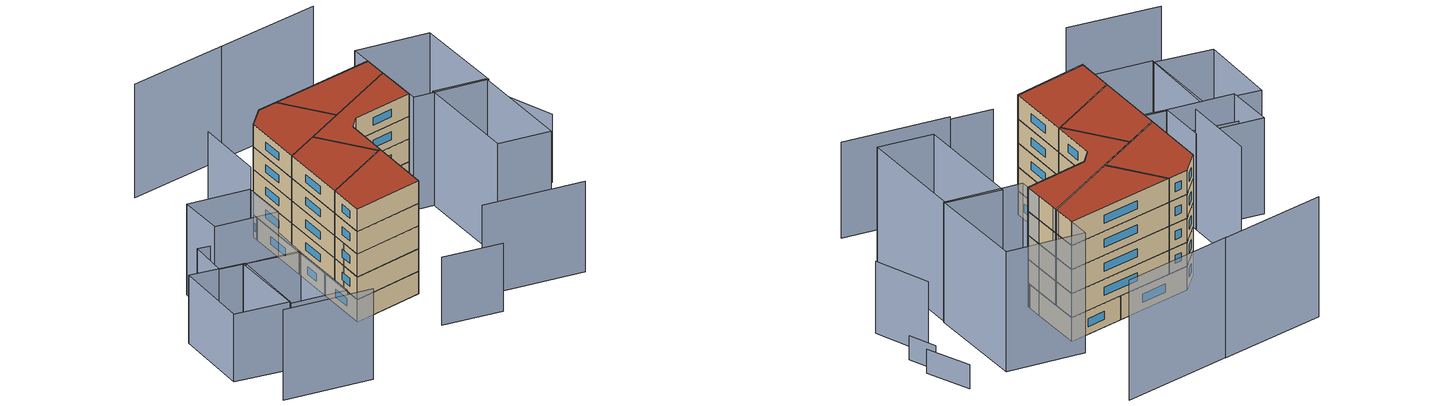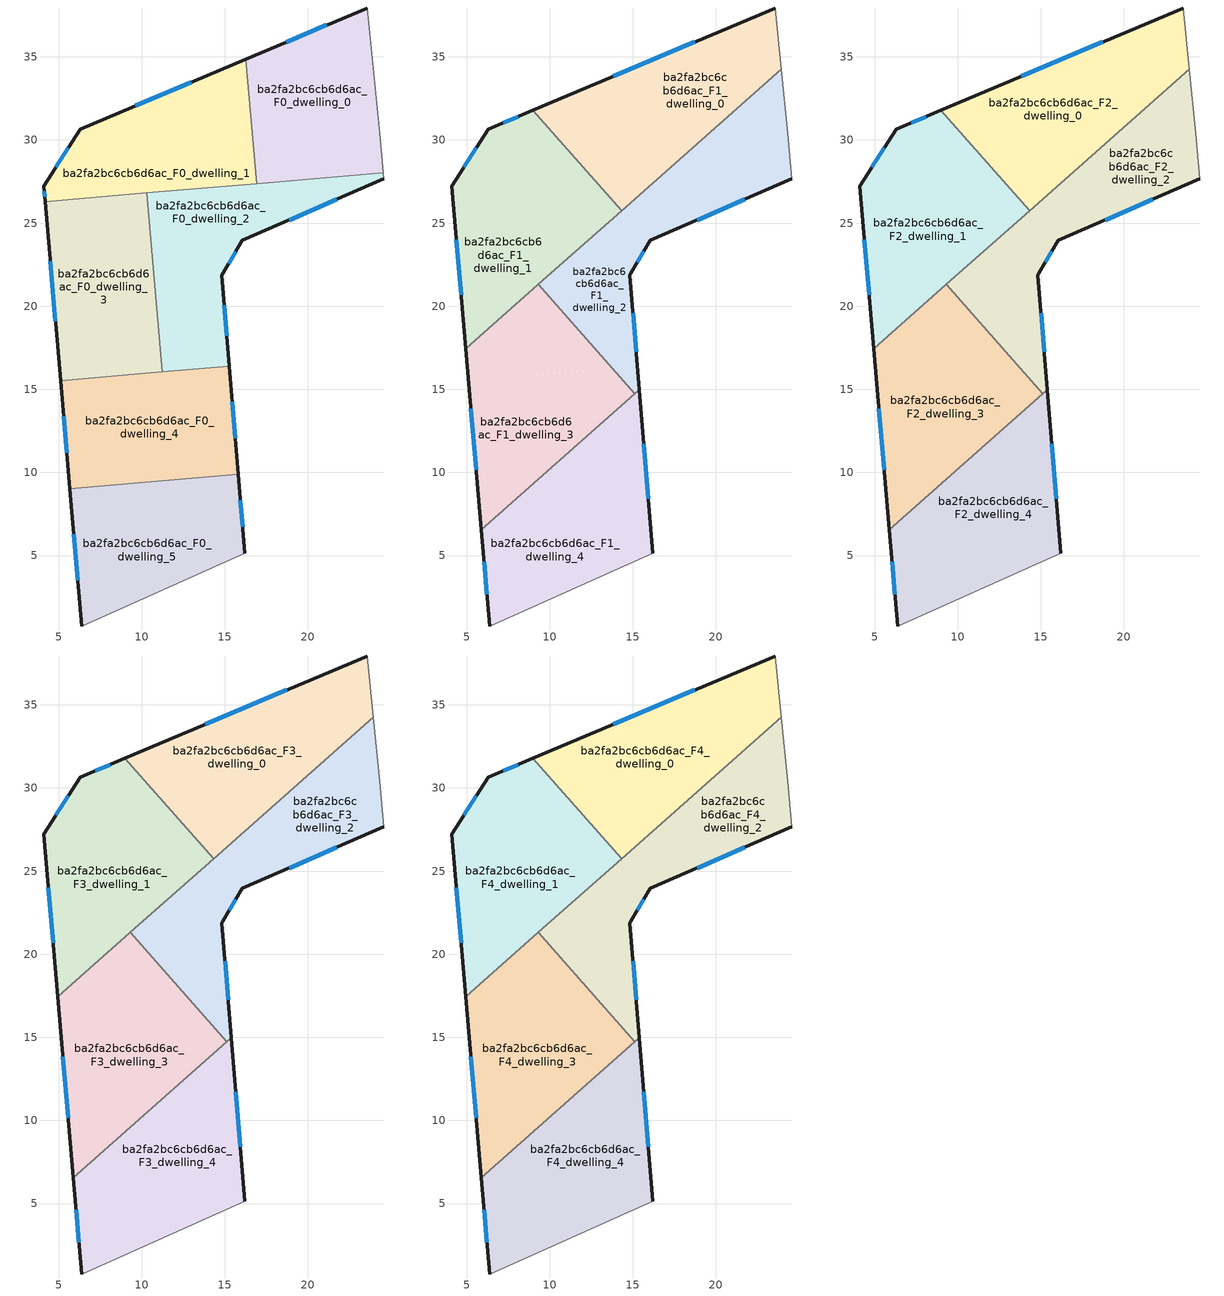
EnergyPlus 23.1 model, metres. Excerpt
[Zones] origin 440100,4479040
ba2fa2bc6cb6d6ac_F0_dwelling_0
 floor ground (EU_floor_Construction): 24.53,28.04 24.32,30.4 23.57,37.94 16.27,34.86 16.92,27.38 z0
 wall outside (EU_wall_Construction): 16.27,34.86 23.57,37.94 z0:3
 wall to ba2fa2bc6cb6d6ac_F0_dwelling_1 (EU_wall_Construction): 16.92,27.38 16.27,34.86 z0:3
 wall adiabatic (EU_wall_Construction): 23.57,37.94 24.32,30.4 24.53,28.04 z0:3
 wall to ba2fa2bc6cb6d6ac_F0_dwelling_2 (EU_wall_Construction): 24.53,28.04 16.92,27.38 z0:3
 window (EU_Window_Construction): 18.69,35.88 21.15,36.92 z0.99:2.01
ba2fa2bc6cb6d6ac_F0_dwelling_1
 floor ground (EU_floor_Construction): 16.92,27.38 16.27,34.86 6.32,30.65 4.11,27.23 4.19,26.28 z0
 wall outside (EU_wall_Construction): 4.19,26.28 4.11,27.23 6.32,30.65 16.27,34.86 z0:3
 wall to ba2fa2bc6cb6d6ac_F0_dwelling_3 (EU_wall_Construction): 10.32,26.81 4.19,26.28 z0:3
 wall to ba2fa2bc6cb6d6ac_F0_dwelling_2 (EU_wall_Construction): 16.92,27.38 10.32,26.81 z0:3
 window (EU_Window_Construction): 4.84,28.36 5.59,29.52 / 9.62,32.05 12.97,33.47 / 4.17,26.6 4.14,26.92 z0.99:2.01
ba2fa2bc6cb6d6ac_F0_dwelling_2
 floor ground (EU_floor_Construction): 15.28,16.4 14.83,21.86 16.07,23.96 24.57,27.66 24.53,28.04 10.32,26.81 11.24,16.05 z0
 wall outside (EU_wall_Construction): 24.57,27.66 16.07,23.96 14.83,21.86 15.28,16.4 z0:3
 wall adiabatic (EU_wall_Construction): 24.53,28.04 24.57,27.66 z0:3
 wall to ba2fa2bc6cb6d6ac_F0_dwelling_3 (EU_wall_Construction): 11.24,16.05 10.32,26.81 z0:3
 wall to ba2fa2bc6cb6d6ac_F0_dwelling_4 (EU_wall_Construction): 15.28,16.4 11.24,16.05 z0:3
 window (EU_Window_Construction): 21.75,26.43 18.89,25.18 / 15.66,23.26 15.24,22.56 / 14.98,20.05 15.13,18.21 z0.99:2.01
ba2fa2bc6cb6d6ac_F0_dwelling_3
 floor ground (EU_floor_Construction): 11.24,16.05 10.32,26.81 4.19,26.28 5.12,15.52 z0
 wall outside (EU_wall_Construction): 5.12,15.52 4.19,26.28 z0:3
 wall to ba2fa2bc6cb6d6ac_F0_dwelling_4 (EU_wall_Construction): 11.24,16.05 5.12,15.52 z0:3
 window (EU_Window_Construction): 4.81,19.09 4.5,22.72 z0.99:2.01
ba2fa2bc6cb6d6ac_F0_dwelling_4
 floor ground (EU_floor_Construction): 15.82,9.9 15.28,16.4 5.12,15.52 5.68,9.03 z0
 wall outside (EU_wall_Construction): 15.28,16.4 15.82,9.9 / 5.68,9.03 5.12,15.52 z0:3
 wall to ba2fa2bc6cb6d6ac_F0_dwelling_5 (EU_wall_Construction): 15.82,9.9 5.68,9.03 z0:3
 window (EU_Window_Construction): 15.46,14.24 15.64,12.05 / 5.5,11.18 5.31,13.37 z0.99:2.01
ba2fa2bc6cb6d6ac_F0_dwelling_5
 floor ground (EU_floor_Construction): 16.21,5.14 15.82,9.9 5.68,9.03 6.39,0.76 z0
 wall outside (EU_wall_Construction): 15.82,9.9 16.21,5.14 / 6.39,0.76 5.68,9.03 z0:3
 wall adiabatic (EU_wall_Construction): 16.21,5.14 6.39,0.76 z0:3
 window (EU_Window_Construction): 15.94,8.32 16.08,6.72 / 6.16,3.5 5.92,6.29 z0.99:2.01
ba2fa2bc6cb6d6ac_F1_dwelling_0
 floor to ba2fa2bc6cb6d6ac_F0_dwelling_0 (EU_floor_Construction): 23.94,34.25 23.57,37.94 16.27,34.86 16.87,27.99 z3
 floor to ba2fa2bc6cb6d6ac_F0_dwelling_1 (EU_floor_Construction): 16.1,27.31 16.87,27.99 16.27,34.86 9,31.79 13.18,27.06 z3
 floor to ba2fa2bc6cb6d6ac_F0_dwelling_2 (EU_floor_Construction): 16.1,27.31 13.18,27.06 14.34,25.75 z3
 wall outside (EU_wall_Construction): 9,31.79 23.57,37.94 z3:6
 wall adiabatic (EU_wall_Construction): 23.57,37.94 23.94,34.25 z3:6
 wall to ba2fa2bc6cb6d6ac_F1_dwelling_1 (EU_wall_Construction): 14.34,25.75 9,31.79 z3:6
 wall to ba2fa2bc6cb6d6ac_F1_dwelling_2 (EU_wall_Construction): 23.94,34.25 14.34,25.75 z3:6
 window (EU_Window_Construction): 13.83,33.83 18.74,35.9 z3.99:5.01
ba2fa2bc6cb6d6ac_F1_dwelling_1
 floor to ba2fa2bc6cb6d6ac_F0_dwelling_1 (EU_floor_Construction): 13.18,27.06 9,31.79 6.32,30.65 4.11,27.23 4.19,26.28 z3
 floor to ba2fa2bc6cb6d6ac_F0_dwelling_3 (EU_floor_Construction): 10.69,22.52 10.32,26.81 4.19,26.28 4.96,17.44 z3
 floor to ba2fa2bc6cb6d6ac_F0_dwelling_2 (EU_floor_Construction): 14.34,25.75 13.18,27.06 10.32,26.81 10.69,22.52 z3
 wall outside (EU_wall_Construction): 4.96,17.44 4.11,27.23 6.32,30.65 9,31.79 z3:6
 wall to ba2fa2bc6cb6d6ac_F1_dwelling_3 (EU_wall_Construction): 9.32,21.31 4.96,17.44 z3:6
 wall to ba2fa2bc6cb6d6ac_F1_dwelling_2 (EU_wall_Construction): 14.34,25.75 9.32,21.31 z3:6
 window (EU_Window_Construction): 4.84,28.36 5.59,29.52 / 7.21,31.03 8.11,31.41 / 4.68,20.69 4.39,23.99 z3.99:5.01
ba2fa2bc6cb6d6ac_F1_dwelling_2
 floor to ba2fa2bc6cb6d6ac_F0_dwelling_2 (EU_floor_Construction): 15.28,16.4 14.83,21.86 14.89,21.97 16.07,23.96 24.57,27.66 24.53,28.04 16.1,27.31 10.69,22.52 10.95,19.46 13.78,16.27 z3
 floor to ba2fa2bc6cb6d6ac_F0_dwelling_0 (EU_floor_Construction): 24.53,28.04 24.32,30.4 23.94,34.25 16.87,27.99 16.92,27.38 z3
 floor to ba2fa2bc6cb6d6ac_F0_dwelling_4 (EU_floor_Construction): 15.4,14.97 15.28,16.4 13.78,16.27 15.13,14.74 z3
 floor to ba2fa2bc6cb6d6ac_F0_dwelling_3 (EU_floor_Construction): 10.95,19.46 10.69,22.52 9.32,21.31 z3
 floor to ba2fa2bc6cb6d6ac_F0_dwelling_1 (EU_floor_Construction): 16.92,27.38 16.87,27.99 16.1,27.31 z3
 wall outside (EU_wall_Construction): 24.57,27.66 16.07,23.96 14.89,21.97 14.83,21.86 15.4,14.97 z3:6
 wall adiabatic (EU_wall_Construction): 23.94,34.25 24.32,30.4 24.57,27.66 z3:6
 wall to ba2fa2bc6cb6d6ac_F1_dwelling_3 (EU_wall_Construction): 15.13,14.74 9.32,21.31 z3:6
 wall to ba2fa2bc6cb6d6ac_F1_dwelling_4 (EU_wall_Construction): 15.4,14.97 15.13,14.74 z3:6
 window (EU_Window_Construction): 21.75,26.43 18.89,25.18 / 15.68,23.3 15.28,22.63 / 15.02,19.58 15.21,17.26 z3.99:5.01
ba2fa2bc6cb6d6ac_F1_dwelling_3
 floor to ba2fa2bc6cb6d6ac_F0_dwelling_3 (EU_floor_Construction): 11.24,16.05 10.95,19.46 9.32,21.31 4.96,17.44 5.12,15.52 z3
 floor to ba2fa2bc6cb6d6ac_F0_dwelling_2 (EU_floor_Construction): 13.78,16.27 10.95,19.46 11.24,16.05 z3
 floor to ba2fa2bc6cb6d6ac_F0_dwelling_4 (EU_floor_Construction): 15.13,14.74 13.78,16.27 5.12,15.52 5.68,9.03 9,9.31 z3
 floor to ba2fa2bc6cb6d6ac_F0_dwelling_5 (EU_floor_Construction): 9,9.31 5.68,9.03 5.89,6.56 z3
 wall outside (EU_wall_Construction): 5.89,6.56 4.96,17.44 z3:6
 wall to ba2fa2bc6cb6d6ac_F1_dwelling_4 (EU_wall_Construction): 15.13,14.74 5.89,6.56 z3:6
 window (EU_Window_Construction): 5.58,10.17 5.27,13.84 z3.99:5.01
ba2fa2bc6cb6d6ac_F1_dwelling_4
 floor to ba2fa2bc6cb6d6ac_F0_dwelling_4 (EU_floor_Construction): 15.81,9.9 15.4,14.97 9,9.31 z3
 floor to ba2fa2bc6cb6d6ac_F0_dwelling_5 (EU_floor_Construction): 16.21,5.14 15.81,9.9 9,9.31 5.89,6.56 6.39,0.76 z3
 wall outside (EU_wall_Construction): 15.4,14.97 16.21,5.14 / 6.39,0.76 5.89,6.56 z3:6
 wall adiabatic (EU_wall_Construction): 16.21,5.14 6.39,0.76 z3:6
 window (EU_Window_Construction): 15.67,11.72 15.94,8.4 / 6.23,2.68 6.06,4.64 z3.99:5.01
ba2fa2bc6cb6d6ac_F2_dwelling_0
 floor to ba2fa2bc6cb6d6ac_F1_dwelling_0 (EU_floor_Construction): 23.94,34.25 23.57,37.94 9,31.79 14.34,25.75 z6
 wall outside (EU_wall_Construction): 9,31.79 23.57,37.94 z6:9
 wall adiabatic (EU_wall_Construction): 23.57,37.94 23.94,34.25 z6:9
 wall to ba2fa2bc6cb6d6ac_F2_dwelling_1 (EU_wall_Construction): 14.34,25.75 9,31.79 z6:9
 wall to ba2fa2bc6cb6d6ac_F2_dwelling_2 (EU_wall_Construction): 23.94,34.25 14.34,25.75 z6:9
 window (EU_Window_Construction): 13.83,33.83 18.74,35.9 z6.99:8.01
ba2fa2bc6cb6d6ac_F2_dwelling_1
 floor to ba2fa2bc6cb6d6ac_F1_dwelling_1 (EU_floor_Construction): 14.34,25.75 9,31.79 6.32,30.65 4.11,27.23 4.96,17.44 z6
 wall outside (EU_wall_Construction): 4.96,17.44 4.11,27.23 6.32,30.65 9,31.79 z6:9
 wall to ba2fa2bc6cb6d6ac_F2_dwelling_3 (EU_wall_Construction): 9.32,21.31 4.96,17.44 z6:9
 wall to ba2fa2bc6cb6d6ac_F2_dwelling_2 (EU_wall_Construction): 14.34,25.75 9.32,21.31 z6:9
 window (EU_Window_Construction): 4.84,28.36 5.59,29.52 / 7.21,31.03 8.11,31.41 / 4.68,20.69 4.39,23.99 z6.99:8.01
ba2fa2bc6cb6d6ac_F2_dwelling_2
 floor to ba2fa2bc6cb6d6ac_F1_dwelling_2 (EU_floor_Construction): 15.4,14.97 14.83,21.86 14.89,21.97 16.07,23.96 24.57,27.66 24.32,30.4 23.94,34.25 9.32,21.31 15.13,14.74 z6
 wall outside (EU_wall_Construction): 24.57,27.66 16.07,23.96 14.89,21.97 14.83,21.86 15.4,14.97 z6:9
 wall adiabatic (EU_wall_Construction): 23.94,34.25 24.32,30.4 24.57,27.66 z6:9
 wall to ba2fa2bc6cb6d6ac_F2_dwelling_3 (EU_wall_Construction): 15.13,14.74 9.32,21.31 z6:9
 wall to ba2fa2bc6cb6d6ac_F2_dwelling_4 (EU_wall_Construction): 15.4,14.97 15.13,14.74 z6:9
 window (EU_Window_Construction): 21.75,26.43 18.89,25.18 / 15.68,23.3 15.28,22.63 / 15.02,19.58 15.21,17.26 z6.99:8.01
ba2fa2bc6cb6d6ac_F2_dwelling_3
 floor to ba2fa2bc6cb6d6ac_F1_dwelling_3 (EU_floor_Construction): 15.13,14.74 9.32,21.31 4.96,17.44 5.89,6.56 z6
 wall outside (EU_wall_Construction): 5.89,6.56 4.96,17.44 z6:9
 wall to ba2fa2bc6cb6d6ac_F2_dwelling_4 (EU_wall_Construction): 15.13,14.74 5.89,6.56 z6:9
 window (EU_Window_Construction): 5.58,10.17 5.27,13.84 z6.99:8.01
ba2fa2bc6cb6d6ac_F2_dwelling_4
 floor to ba2fa2bc6cb6d6ac_F1_dwelling_4 (EU_floor_Construction): 16.21,5.14 15.4,14.97 5.89,6.56 6.39,0.76 z6
 wall outside (EU_wall_Construction): 15.4,14.97 16.21,5.14 / 6.39,0.76 5.89,6.56 z6:9
 wall adiabatic (EU_wall_Construction): 16.21,5.14 6.39,0.76 z6:9
 window (EU_Window_Construction): 15.67,11.72 15.94,8.4 / 6.23,2.68 6.06,4.64 z6.99:8.01
ba2fa2bc6cb6d6ac_F3_dwelling_0
 floor to ba2fa2bc6cb6d6ac_F2_dwelling_0 (EU_floor_Construction): 23.94,34.25 23.57,37.94 9,31.79 14.34,25.75 z9
 wall outside (EU_wall_Construction): 9,31.79 23.57,37.94 z9:12
 wall adiabatic (EU_wall_Construction): 23.57,37.94 23.94,34.25 z9:12
 wall to ba2fa2bc6cb6d6ac_F3_dwelling_1 (EU_wall_Construction): 14.34,25.75 9,31.79 z9:12
 wall to ba2fa2bc6cb6d6ac_F3_dwelling_2 (EU_wall_Construction): 23.94,34.25 14.34,25.75 z9:12
 window (EU_Window_Construction): 13.83,33.83 18.74,35.9 z9.99:11.01
ba2fa2bc6cb6d6ac_F3_dwelling_1
 floor to ba2fa2bc6cb6d6ac_F2_dwelling_1 (EU_floor_Construction): 14.34,25.75 9,31.79 6.32,30.65 4.11,27.23 4.96,17.44 z9
 wall outside (EU_wall_Construction): 4.96,17.44 4.11,27.23 6.32,30.65 9,31.79 z9:12
 wall to ba2fa2bc6cb6d6ac_F3_dwelling_3 (EU_wall_Construction): 9.32,21.31 4.96,17.44 z9:12
 wall to ba2fa2bc6cb6d6ac_F3_dwelling_2 (EU_wall_Construction): 14.34,25.75 9.32,21.31 z9:12
 window (EU_Window_Construction): 4.84,28.36 5.59,29.52 / 7.21,31.03 8.11,31.41 / 4.68,20.69 4.39,23.99 z9.99:11.01
ba2fa2bc6cb6d6ac_F3_dwelling_2
 floor to ba2fa2bc6cb6d6ac_F2_dwelling_2 (EU_floor_Construction): 15.4,14.97 14.83,21.86 14.89,21.97 16.07,23.96 24.57,27.66 24.32,30.4 23.94,34.25 9.32,21.31 15.13,14.74 z9
 wall outside (EU_wall_Construction): 24.57,27.66 16.07,23.96 14.89,21.97 14.83,21.86 15.4,14.97 z9:12
 wall adiabatic (EU_wall_Construction): 23.94,34.25 24.32,30.4 24.57,27.66 z9:12
 wall to ba2fa2bc6cb6d6ac_F3_dwelling_3 (EU_wall_Construction): 15.13,14.74 9.32,21.31 z9:12
 wall to ba2fa2bc6cb6d6ac_F3_dwelling_4 (EU_wall_Construction): 15.4,14.97 15.13,14.74 z9:12
 window (EU_Window_Construction): 21.75,26.43 18.89,25.18 / 15.68,23.3 15.28,22.63 / 15.02,19.58 15.21,17.26 z9.99:11.01
ba2fa2bc6cb6d6ac_F3_dwelling_3
 floor to ba2fa2bc6cb6d6ac_F2_dwelling_3 (EU_floor_Construction): 15.13,14.74 9.32,21.31 4.96,17.44 5.89,6.56 z9
 wall outside (EU_wall_Construction): 5.89,6.56 4.96,17.44 z9:12
 wall to ba2fa2bc6cb6d6ac_F3_dwelling_4 (EU_wall_Construction): 15.13,14.74 5.89,6.56 z9:12
 window (EU_Window_Construction): 5.58,10.17 5.27,13.84 z9.99:11.01
ba2fa2bc6cb6d6ac_F3_dwelling_4
 floor to ba2fa2bc6cb6d6ac_F2_dwelling_4 (EU_floor_Construction): 16.21,5.14 15.4,14.97 5.89,6.56 6.39,0.76 z9
 wall outside (EU_wall_Construction): 15.4,14.97 16.21,5.14 / 6.39,0.76 5.89,6.56 z9:12
 wall adiabatic (EU_wall_Construction): 16.21,5.14 6.39,0.76 z9:12
 window (EU_Window_Construction): 15.67,11.72 15.94,8.4 / 6.23,2.68 6.06,4.64 z9.99:11.01
ba2fa2bc6cb6d6ac_F4_dwelling_0
 floor to ba2fa2bc6cb6d6ac_F3_dwelling_0 (EU_floor_Construction): 23.94,34.25 23.57,37.94 9,31.79 14.34,25.75 z12
 wall outside (EU_wall_Construction): 9,31.79 23.57,37.94 z12:15
 wall adiabatic (EU_wall_Construction): 23.57,37.94 23.94,34.25 z12:15
 wall to ba2fa2bc6cb6d6ac_F4_dwelling_1 (EU_wall_Construction): 14.34,25.75 9,31.79 z12:15
 wall to ba2fa2bc6cb6d6ac_F4_dwelling_2 (EU_wall_Construction): 23.94,34.25 14.34,25.75 z12:15
 window (EU_Window_Construction): 13.83,33.83 18.74,35.9 z12.99:14.01
 roof outside (EU_roof_Construction): 23.57,37.94 23.94,34.25 14.34,25.75 9,31.79 z15
ba2fa2bc6cb6d6ac_F4_dwelling_1
 floor to ba2fa2bc6cb6d6ac_F3_dwelling_1 (EU_floor_Construction): 14.34,25.75 9,31.79 6.32,30.65 4.11,27.23 4.96,17.44 z12
 wall outside (EU_wall_Construction): 4.96,17.44 4.11,27.23 6.32,30.65 9,31.79 z12:15
 wall to ba2fa2bc6cb6d6ac_F4_dwelling_3 (EU_wall_Construction): 9.32,21.31 4.96,17.44 z12:15
 wall to ba2fa2bc6cb6d6ac_F4_dwelling_2 (EU_wall_Construction): 14.34,25.75 9.32,21.31 z12:15
 window (EU_Window_Construction): 4.84,28.36 5.59,29.52 / 7.21,31.03 8.11,31.41 / 4.68,20.69 4.39,23.99 z12.99:14.01
 roof outside (EU_roof_Construction): 9,31.79 14.34,25.75 4.96,17.44 4.11,27.23 6.32,30.65 z15
ba2fa2bc6cb6d6ac_F4_dwelling_2
 floor to ba2fa2bc6cb6d6ac_F3_dwelling_2 (EU_floor_Construction): 15.4,14.97 14.83,21.86 14.89,21.97 16.07,23.96 24.57,27.66 24.32,30.4 23.94,34.25 9.32,21.31 15.13,14.74 z12
 wall outside (EU_wall_Construction): 24.57,27.66 16.07,23.96 14.89,21.97 14.83,21.86 15.4,14.97 z12:15
 wall adiabatic (EU_wall_Construction): 23.94,34.25 24.32,30.4 24.57,27.66 z12:15
 wall to ba2fa2bc6cb6d6ac_F4_dwelling_3 (EU_wall_Construction): 15.13,14.74 9.32,21.31 z12:15
 wall to ba2fa2bc6cb6d6ac_F4_dwelling_4 (EU_wall_Construction): 15.4,14.97 15.13,14.74 z12:15
 window (EU_Window_Construction): 21.75,26.43 18.89,25.18 / 15.68,23.3 15.28,22.63 / 15.02,19.58 15.21,17.26 z12.99:14.01
 roof outside (EU_roof_Construction): 23.94,34.25 24.32,30.4 24.57,27.66 16.07,23.96 14.89,21.97 14.83,21.86 15.4,14.97 15.13,14.74 9.32,21.31 z15
ba2fa2bc6cb6d6ac_F4_dwelling_3
 floor to ba2fa2bc6cb6d6ac_F3_dwelling_3 (EU_floor_Construction): 15.13,14.74 9.32,21.31 4.96,17.44 5.89,6.56 z12
 wall outside (EU_wall_Construction): 5.89,6.56 4.96,17.44 z12:15
 wall to ba2fa2bc6cb6d6ac_F4_dwelling_4 (EU_wall_Construction): 15.13,14.74 5.89,6.56 z12:15
 window (EU_Window_Construction): 5.58,10.17 5.27,13.84 z12.99:14.01
 roof outside (EU_roof_Construction): 9.32,21.31 15.13,14.74 5.89,6.56 4.96,17.44 z15
ba2fa2bc6cb6d6ac_F4_dwelling_4
 floor to ba2fa2bc6cb6d6ac_F3_dwelling_4 (EU_floor_Construction): 16.21,5.14 15.4,14.97 5.89,6.56 6.39,0.76 z12
 wall outside (EU_wall_Construction): 15.4,14.97 16.21,5.14 / 6.39,0.76 5.89,6.56 z12:15
 wall adiabatic (EU_wall_Construction): 16.21,5.14 6.39,0.76 z12:15
 window (EU_Window_Construction): 15.67,11.72 15.94,8.4 / 6.23,2.68 6.06,4.64 z12.99:14.01
 roof outside (EU_roof_Construction): 15.4,14.97 16.21,5.14 6.39,0.76 5.89,6.56 z15
shading: -10.15,-15.49 1.95,-14.46 / 22.98,1.67 36.92,2.98 / -0.79,16.56 -0.14,9.53 / -0.14,9.53 -8.78,8.73 / -8.78,8.73 -9.42,15.76 / -9.42,15.76 -0.79,16.56 z0:12; 15.36,-3.94 23.64,-3.23 / 6.1,4.29 16.21,5.14 / 43,27.2 39.69,34.46 / -13.67,-8.59 -14.45,3.35 / -14.45,3.35 -6.89,3.84 / -6.89,3.84 -6.11,-8.09 / -6.11,-8.09 -13.67,-8.59 / 0.32,4.3 1.42,-7.81 / 1.42,-7.81 -6.12,-8.49 / -6.12,-8.49 -7.21,3.62 / -7.21,3.62 0.32,4.3 / 0.36,3.94 -10.39,3.49 / -10.39,3.49 -10.65,9.69 / -10.65,9.69 0.1,10.14 / 0.1,10.14 0.36,3.94 z0:9; -1.67,27.42 -0.78,16.45 / 23.53,54.39 9.12,48.47 / 9.24,48.55 -4.59,42.84 / 28.94,10.85 27.46,27.16 / 27.46,27.16 34.68,27.82 / 34.68,27.82 36.17,11.51 / 36.17,11.51 28.94,10.85 / 24.7,26.55 23.26,41.12 / 23.26,41.12 33.42,42.13 / 33.42,42.13 34.86,27.55 / 34.86,27.55 24.7,26.55 z0:15; 42.24,35.01 40.52,38.55 / 41.8,39.06 38.97,44.69 z0:3
[Building]
EU S2 Campaign: North Axis=0; Terrain=City; Solar Distribution=FullExterior
[Site:Location]
Madrid: Latitude=40.5; Longitude=-3.5; Time Zone=1; Elevation=609
[SizingPeriod:WeatherFileDays]
AnnualSizingPeriod: Begin Month=1; Begin Day of Month=1; End Month=12; End Day of Month=31; Day of Week for Start Day=Monday; Use Weather File Daylight Saving Period=No; Use Weather File Rain and Snow Indicators=No
[MATERIAL]
EU_InternalMass_Material: Roughness=MediumRough; Thickness=0.1; Conductivity=1; Density=1800; Specific Heat=900; Thermal Absorptance=0.9; Solar Absorptance=0.7; Visible Absorptance=0.7
[MATERIAL:NOMASS] Roughness=MediumRough; Thermal Absorptance=0.9; Solar Absorptance=0.7; Visible Absorptance=0.7
Name | Thermal Resistance
EU_wall_NoMass | 0.609216
EU_roof_NoMass | 0.513268
EU_floor_NoMass | 0.568163
[WINDOWMATERIAL:SIMPLEGLAZINGSYSTEM]
EU_Window_SimpleGlazing: UFactor=5.50606; Solar Heat Gain Coefficient=0.85; Visible Transmittance=0.85
[CONSTRUCTION]
EU_wall_Construction: EU_wall_NoMass
EU_roof_Construction: EU_roof_NoMass
EU_floor_Construction: EU_floor_NoMass
EU_InternalMass_Construction: EU_InternalMass_Material
EU_Window_Construction: EU_Window_SimpleGlazing
[ZONE] Type=1; Multiplier=1; Ceiling Height=autocalculate; Floor Area=autocalculate; Part of Total Floor Area=Yes
Name | Volume
ba2fa2bc6cb6d6ac_F0_dwelling_0 | 199.163
ba2fa2bc6cb6d6ac_F1_dwelling_0; ba2fa2bc6cb6d6ac_F2_dwelling_0; ba2fa2bc6cb6d6ac_F3_dwelling_0; ba2fa2bc6cb6d6ac_F4_dwelling_0 | 238.98
ba2fa2bc6cb6d6ac_F0_dwelling_1 | 199.172
ba2fa2bc6cb6d6ac_F1_dwelling_1; ba2fa2bc6cb6d6ac_F2_dwelling_1; ba2fa2bc6cb6d6ac_F3_dwelling_1; ba2fa2bc6cb6d6ac_F4_dwelling_1 | 238.982
ba2fa2bc6cb6d6ac_F0_dwelling_2 | 199.146
ba2fa2bc6cb6d6ac_F1_dwelling_2; ba2fa2bc6cb6d6ac_F2_dwelling_2; ba2fa2bc6cb6d6ac_F3_dwelling_2; ba2fa2bc6cb6d6ac_F4_dwelling_2 | 238.987
ba2fa2bc6cb6d6ac_F0_dwelling_3 | 199.159
ba2fa2bc6cb6d6ac_F1_dwelling_3; ba2fa2bc6cb6d6ac_F2_dwelling_3; ba2fa2bc6cb6d6ac_F3_dwelling_3; ba2fa2bc6cb6d6ac_F4_dwelling_3 | 239.008
ba2fa2bc6cb6d6ac_F0_dwelling_4 | 199.151
ba2fa2bc6cb6d6ac_F1_dwelling_4; ba2fa2bc6cb6d6ac_F2_dwelling_4; ba2fa2bc6cb6d6ac_F3_dwelling_4; ba2fa2bc6cb6d6ac_F4_dwelling_4 | 239
ba2fa2bc6cb6d6ac_F0_dwelling_5 | 199.157
[INTERNALMASS] Construction=EU_InternalMass_Construction
Name | Zone or ZoneList | Surface Area
ba2fa2bc6cb6d6ac_F0_dwelling_0_EU_InternalMass | ba2fa2bc6cb6d6ac_F0_dwelling_0 | 66.3864
ba2fa2bc6cb6d6ac_F0_dwelling_1_EU_InternalMass | ba2fa2bc6cb6d6ac_F0_dwelling_1 | 66.3904
ba2fa2bc6cb6d6ac_F0_dwelling_2_EU_InternalMass | ba2fa2bc6cb6d6ac_F0_dwelling_2 | 66.3819
ba2fa2bc6cb6d6ac_F0_dwelling_3_EU_InternalMass | ba2fa2bc6cb6d6ac_F0_dwelling_3 | 66.382
ba2fa2bc6cb6d6ac_F0_dwelling_4_EU_InternalMass | ba2fa2bc6cb6d6ac_F0_dwelling_4 | 66.387
ba2fa2bc6cb6d6ac_F0_dwelling_5_EU_InternalMass | ba2fa2bc6cb6d6ac_F0_dwelling_5 | 66.3856
ba2fa2bc6cb6d6ac_F1_dwelling_0_EU_InternalMass | ba2fa2bc6cb6d6ac_F1_dwelling_0 | 79.6634
ba2fa2bc6cb6d6ac_F1_dwelling_1_EU_InternalMass | ba2fa2bc6cb6d6ac_F1_dwelling_1 | 79.6589
ba2fa2bc6cb6d6ac_F1_dwelling_2_EU_InternalMass | ba2fa2bc6cb6d6ac_F1_dwelling_2 | 79.6622
ba2fa2bc6cb6d6ac_F1_dwelling_3_EU_InternalMass | ba2fa2bc6cb6d6ac_F1_dwelling_3 | 79.6704
ba2fa2bc6cb6d6ac_F1_dwelling_4_EU_InternalMass | ba2fa2bc6cb6d6ac_F1_dwelling_4 | 79.6667
ba2fa2bc6cb6d6ac_F2_dwelling_0_EU_InternalMass | ba2fa2bc6cb6d6ac_F2_dwelling_0 | 79.6634
ba2fa2bc6cb6d6ac_F2_dwelling_1_EU_InternalMass | ba2fa2bc6cb6d6ac_F2_dwelling_1 | 79.6589
ba2fa2bc6cb6d6ac_F2_dwelling_2_EU_InternalMass | ba2fa2bc6cb6d6ac_F2_dwelling_2 | 79.6622
ba2fa2bc6cb6d6ac_F2_dwelling_3_EU_InternalMass | ba2fa2bc6cb6d6ac_F2_dwelling_3 | 79.6704
ba2fa2bc6cb6d6ac_F2_dwelling_4_EU_InternalMass | ba2fa2bc6cb6d6ac_F2_dwelling_4 | 79.6667
ba2fa2bc6cb6d6ac_F3_dwelling_0_EU_InternalMass | ba2fa2bc6cb6d6ac_F3_dwelling_0 | 79.6634
ba2fa2bc6cb6d6ac_F3_dwelling_1_EU_InternalMass | ba2fa2bc6cb6d6ac_F3_dwelling_1 | 79.6589
ba2fa2bc6cb6d6ac_F3_dwelling_2_EU_InternalMass | ba2fa2bc6cb6d6ac_F3_dwelling_2 | 79.6622
ba2fa2bc6cb6d6ac_F3_dwelling_3_EU_InternalMass | ba2fa2bc6cb6d6ac_F3_dwelling_3 | 79.6704
ba2fa2bc6cb6d6ac_F3_dwelling_4_EU_InternalMass | ba2fa2bc6cb6d6ac_F3_dwelling_4 | 79.6667
ba2fa2bc6cb6d6ac_F4_dwelling_0_EU_InternalMass | ba2fa2bc6cb6d6ac_F4_dwelling_0 | 79.6634
ba2fa2bc6cb6d6ac_F4_dwelling_1_EU_InternalMass | ba2fa2bc6cb6d6ac_F4_dwelling_1 | 79.6589
ba2fa2bc6cb6d6ac_F4_dwelling_2_EU_InternalMass | ba2fa2bc6cb6d6ac_F4_dwelling_2 | 79.6622
ba2fa2bc6cb6d6ac_F4_dwelling_3_EU_InternalMass | ba2fa2bc6cb6d6ac_F4_dwelling_3 | 79.6704
ba2fa2bc6cb6d6ac_F4_dwelling_4_EU_InternalMass | ba2fa2bc6cb6d6ac_F4_dwelling_4 | 79.6667
[OTHEREQUIPMENT] Fuel Type=Electricity; Design Level Calculation Method=Watts/Area; Power per Zone Floor Area=1; Fraction Latent=0; Fraction Radiant=0; Fraction Lost=0; Carbon Dioxide Generation Rate=0; EndUse Subcategory=EU_Step8_InternalGains
Name | Zone or ZoneList or Space or SpaceList | Schedule
EU_Step8_InternalGain_ba2fa2bc6cb6d6ac_F0_dwelling_0_f000 | ba2fa2bc6cb6d6ac_F0_dwelling_0 | EU_Step8_GainSchedule_ba2fa2bc6cb6d6ac_F0_dwelling_0_f000
EU_Step8_InternalGain_ba2fa2bc6cb6d6ac_F0_dwelling_1_f000 | ba2fa2bc6cb6d6ac_F0_dwelling_1 | EU_Step8_GainSchedule_ba2fa2bc6cb6d6ac_F0_dwelling_1_f000
EU_Step8_InternalGain_ba2fa2bc6cb6d6ac_F0_dwelling_2_f000 | ba2fa2bc6cb6d6ac_F0_dwelling_2 | EU_Step8_GainSchedule_ba2fa2bc6cb6d6ac_F0_dwelling_2_f000
EU_Step8_InternalGain_ba2fa2bc6cb6d6ac_F0_dwelling_3_f000 | ba2fa2bc6cb6d6ac_F0_dwelling_3 | EU_Step8_GainSchedule_ba2fa2bc6cb6d6ac_F0_dwelling_3_f000
EU_Step8_InternalGain_ba2fa2bc6cb6d6ac_F0_dwelling_4_f000 | ba2fa2bc6cb6d6ac_F0_dwelling_4 | EU_Step8_GainSchedule_ba2fa2bc6cb6d6ac_F0_dwelling_4_f000
EU_Step8_InternalGain_ba2fa2bc6cb6d6ac_F0_dwelling_5_f000 | ba2fa2bc6cb6d6ac_F0_dwelling_5 | EU_Step8_GainSchedule_ba2fa2bc6cb6d6ac_F0_dwelling_5_f000
EU_Step8_InternalGain_ba2fa2bc6cb6d6ac_F1_dwelling_0_f000 | ba2fa2bc6cb6d6ac_F1_dwelling_0 | EU_Step8_GainSchedule_ba2fa2bc6cb6d6ac_F1_dwelling_0_f000
EU_Step8_InternalGain_ba2fa2bc6cb6d6ac_F1_dwelling_1_f000 | ba2fa2bc6cb6d6ac_F1_dwelling_1 | EU_Step8_GainSchedule_ba2fa2bc6cb6d6ac_F1_dwelling_1_f000
EU_Step8_InternalGain_ba2fa2bc6cb6d6ac_F1_dwelling_2_f000 | ba2fa2bc6cb6d6ac_F1_dwelling_2 | EU_Step8_GainSchedule_ba2fa2bc6cb6d6ac_F1_dwelling_2_f000
EU_Step8_InternalGain_ba2fa2bc6cb6d6ac_F1_dwelling_3_f000 | ba2fa2bc6cb6d6ac_F1_dwelling_3 | EU_Step8_GainSchedule_ba2fa2bc6cb6d6ac_F1_dwelling_3_f000
EU_Step8_InternalGain_ba2fa2bc6cb6d6ac_F1_dwelling_4_f000 | ba2fa2bc6cb6d6ac_F1_dwelling_4 | EU_Step8_GainSchedule_ba2fa2bc6cb6d6ac_F1_dwelling_4_f000
EU_Step8_InternalGain_ba2fa2bc6cb6d6ac_F2_dwelling_0_f000 | ba2fa2bc6cb6d6ac_F2_dwelling_0 | EU_Step8_GainSchedule_ba2fa2bc6cb6d6ac_F2_dwelling_0_f000
EU_Step8_InternalGain_ba2fa2bc6cb6d6ac_F2_dwelling_1_f000 | ba2fa2bc6cb6d6ac_F2_dwelling_1 | EU_Step8_GainSchedule_ba2fa2bc6cb6d6ac_F2_dwelling_1_f000
EU_Step8_InternalGain_ba2fa2bc6cb6d6ac_F2_dwelling_2_f000 | ba2fa2bc6cb6d6ac_F2_dwelling_2 | EU_Step8_GainSchedule_ba2fa2bc6cb6d6ac_F2_dwelling_2_f000
EU_Step8_InternalGain_ba2fa2bc6cb6d6ac_F2_dwelling_3_f000 | ba2fa2bc6cb6d6ac_F2_dwelling_3 | EU_Step8_GainSchedule_ba2fa2bc6cb6d6ac_F2_dwelling_3_f000
EU_Step8_InternalGain_ba2fa2bc6cb6d6ac_F2_dwelling_4_f000 | ba2fa2bc6cb6d6ac_F2_dwelling_4 | EU_Step8_GainSchedule_ba2fa2bc6cb6d6ac_F2_dwelling_4_f000
EU_Step8_InternalGain_ba2fa2bc6cb6d6ac_F3_dwelling_0_f000 | ba2fa2bc6cb6d6ac_F3_dwelling_0 | EU_Step8_GainSchedule_ba2fa2bc6cb6d6ac_F3_dwelling_0_f000
EU_Step8_InternalGain_ba2fa2bc6cb6d6ac_F3_dwelling_1_f000 | ba2fa2bc6cb6d6ac_F3_dwelling_1 | EU_Step8_GainSchedule_ba2fa2bc6cb6d6ac_F3_dwelling_1_f000
EU_Step8_InternalGain_ba2fa2bc6cb6d6ac_F3_dwelling_2_f000 | ba2fa2bc6cb6d6ac_F3_dwelling_2 | EU_Step8_GainSchedule_ba2fa2bc6cb6d6ac_F3_dwelling_2_f000
EU_Step8_InternalGain_ba2fa2bc6cb6d6ac_F3_dwelling_3_f000 | ba2fa2bc6cb6d6ac_F3_dwelling_3 | EU_Step8_GainSchedule_ba2fa2bc6cb6d6ac_F3_dwelling_3_f000
EU_Step8_InternalGain_ba2fa2bc6cb6d6ac_F3_dwelling_4_f000 | ba2fa2bc6cb6d6ac_F3_dwelling_4 | EU_Step8_GainSchedule_ba2fa2bc6cb6d6ac_F3_dwelling_4_f000
EU_Step8_InternalGain_ba2fa2bc6cb6d6ac_F4_dwelling_0_f000 | ba2fa2bc6cb6d6ac_F4_dwelling_0 | EU_Step8_GainSchedule_ba2fa2bc6cb6d6ac_F4_dwelling_0_f000
EU_Step8_InternalGain_ba2fa2bc6cb6d6ac_F4_dwelling_1_f000 | ba2fa2bc6cb6d6ac_F4_dwelling_1 | EU_Step8_GainSchedule_ba2fa2bc6cb6d6ac_F4_dwelling_1_f000
EU_Step8_InternalGain_ba2fa2bc6cb6d6ac_F4_dwelling_2_f000 | ba2fa2bc6cb6d6ac_F4_dwelling_2 | EU_Step8_GainSchedule_ba2fa2bc6cb6d6ac_F4_dwelling_2_f000
EU_Step8_InternalGain_ba2fa2bc6cb6d6ac_F4_dwelling_3_f000 | ba2fa2bc6cb6d6ac_F4_dwelling_3 | EU_Step8_GainSchedule_ba2fa2bc6cb6d6ac_F4_dwelling_3_f000
EU_Step8_InternalGain_ba2fa2bc6cb6d6ac_F4_dwelling_4_f000 | ba2fa2bc6cb6d6ac_F4_dwelling_4 | EU_Step8_GainSchedule_ba2fa2bc6cb6d6ac_F4_dwelling_4_f000
[ZONEVENTILATION:DESIGNFLOWRATE] Schedule=EU_AlwaysOn; Design Flow Rate Calculation Method=AirChanges/Hour; Air Changes per Hour=0.752966; Ventilation Type=Natural; Fan Pressure Rise=0; Fan Total Efficiency=1; Constant Term Coefficient=1; Temperature Term Coefficient=0; Velocity Term Coefficient=0; Velocity Squared Term Coefficient=0; Minimum Indoor Temperature=-100; Maximum Indoor Temperature=100; Delta Temperature=-100; Minimum Outdoor Temperature=-100; Maximum Outdoor Temperature=100; Maximum Wind Speed=40
Name | Zone or ZoneList or Space or SpaceList
EU_ConstantAir_ba2fa2bc6cb6d6ac_F0_dwelling_0 | ba2fa2bc6cb6d6ac_F0_dwelling_0
EU_ConstantAir_ba2fa2bc6cb6d6ac_F0_dwelling_1 | ba2fa2bc6cb6d6ac_F0_dwelling_1
EU_ConstantAir_ba2fa2bc6cb6d6ac_F0_dwelling_2 | ba2fa2bc6cb6d6ac_F0_dwelling_2
EU_ConstantAir_ba2fa2bc6cb6d6ac_F0_dwelling_3 | ba2fa2bc6cb6d6ac_F0_dwelling_3
EU_ConstantAir_ba2fa2bc6cb6d6ac_F0_dwelling_4 | ba2fa2bc6cb6d6ac_F0_dwelling_4
EU_ConstantAir_ba2fa2bc6cb6d6ac_F0_dwelling_5 | ba2fa2bc6cb6d6ac_F0_dwelling_5
EU_ConstantAir_ba2fa2bc6cb6d6ac_F1_dwelling_0 | ba2fa2bc6cb6d6ac_F1_dwelling_0
EU_ConstantAir_ba2fa2bc6cb6d6ac_F1_dwelling_1 | ba2fa2bc6cb6d6ac_F1_dwelling_1
EU_ConstantAir_ba2fa2bc6cb6d6ac_F1_dwelling_2 | ba2fa2bc6cb6d6ac_F1_dwelling_2
EU_ConstantAir_ba2fa2bc6cb6d6ac_F1_dwelling_3 | ba2fa2bc6cb6d6ac_F1_dwelling_3
EU_ConstantAir_ba2fa2bc6cb6d6ac_F1_dwelling_4 | ba2fa2bc6cb6d6ac_F1_dwelling_4
EU_ConstantAir_ba2fa2bc6cb6d6ac_F2_dwelling_0 | ba2fa2bc6cb6d6ac_F2_dwelling_0
EU_ConstantAir_ba2fa2bc6cb6d6ac_F2_dwelling_1 | ba2fa2bc6cb6d6ac_F2_dwelling_1
EU_ConstantAir_ba2fa2bc6cb6d6ac_F2_dwelling_2 | ba2fa2bc6cb6d6ac_F2_dwelling_2
EU_ConstantAir_ba2fa2bc6cb6d6ac_F2_dwelling_3 | ba2fa2bc6cb6d6ac_F2_dwelling_3
EU_ConstantAir_ba2fa2bc6cb6d6ac_F2_dwelling_4 | ba2fa2bc6cb6d6ac_F2_dwelling_4
EU_ConstantAir_ba2fa2bc6cb6d6ac_F3_dwelling_0 | ba2fa2bc6cb6d6ac_F3_dwelling_0
EU_ConstantAir_ba2fa2bc6cb6d6ac_F3_dwelling_1 | ba2fa2bc6cb6d6ac_F3_dwelling_1
EU_ConstantAir_ba2fa2bc6cb6d6ac_F3_dwelling_2 | ba2fa2bc6cb6d6ac_F3_dwelling_2
EU_ConstantAir_ba2fa2bc6cb6d6ac_F3_dwelling_3 | ba2fa2bc6cb6d6ac_F3_dwelling_3
EU_ConstantAir_ba2fa2bc6cb6d6ac_F3_dwelling_4 | ba2fa2bc6cb6d6ac_F3_dwelling_4
EU_ConstantAir_ba2fa2bc6cb6d6ac_F4_dwelling_0 | ba2fa2bc6cb6d6ac_F4_dwelling_0
EU_ConstantAir_ba2fa2bc6cb6d6ac_F4_dwelling_1 | ba2fa2bc6cb6d6ac_F4_dwelling_1
EU_ConstantAir_ba2fa2bc6cb6d6ac_F4_dwelling_2 | ba2fa2bc6cb6d6ac_F4_dwelling_2
EU_ConstantAir_ba2fa2bc6cb6d6ac_F4_dwelling_3 | ba2fa2bc6cb6d6ac_F4_dwelling_3
EU_ConstantAir_ba2fa2bc6cb6d6ac_F4_dwelling_4 | ba2fa2bc6cb6d6ac_F4_dwelling_4
[HVACTEMPLATE:THERMOSTAT] Constant Heating Setpoint=20; Constant Cooling Setpoint=50
EU_HeatOnly_ba2fa2bc6cb6d6ac_F0_dwelling_0; EU_HeatOnly_ba2fa2bc6cb6d6ac_F0_dwelling_1; EU_HeatOnly_ba2fa2bc6cb6d6ac_F0_dwelling_2; EU_HeatOnly_ba2fa2bc6cb6d6ac_F0_dwelling_3; EU_HeatOnly_ba2fa2bc6cb6d6ac_F0_dwelling_4; EU_HeatOnly_ba2fa2bc6cb6d6ac_F0_dwelling_5; EU_HeatOnly_ba2fa2bc6cb6d6ac_F1_dwelling_0; EU_HeatOnly_ba2fa2bc6cb6d6ac_F1_dwelling_1; EU_HeatOnly_ba2fa2bc6cb6d6ac_F1_dwelling_2; EU_HeatOnly_ba2fa2bc6cb6d6ac_F1_dwelling_3; EU_HeatOnly_ba2fa2bc6cb6d6ac_F1_dwelling_4; EU_HeatOnly_ba2fa2bc6cb6d6ac_F2_dwelling_0; EU_HeatOnly_ba2fa2bc6cb6d6ac_F2_dwelling_1; EU_HeatOnly_ba2fa2bc6cb6d6ac_F2_dwelling_2; EU_HeatOnly_ba2fa2bc6cb6d6ac_F2_dwelling_3; EU_HeatOnly_ba2fa2bc6cb6d6ac_F2_dwelling_4; EU_HeatOnly_ba2fa2bc6cb6d6ac_F3_dwelling_0; EU_HeatOnly_ba2fa2bc6cb6d6ac_F3_dwelling_1; EU_HeatOnly_ba2fa2bc6cb6d6ac_F3_dwelling_2; EU_HeatOnly_ba2fa2bc6cb6d6ac_F3_dwelling_3; EU_HeatOnly_ba2fa2bc6cb6d6ac_F3_dwelling_4; EU_HeatOnly_ba2fa2bc6cb6d6ac_F4_dwelling_0; EU_HeatOnly_ba2fa2bc6cb6d6ac_F4_dwelling_1; EU_HeatOnly_ba2fa2bc6cb6d6ac_F4_dwelling_2; EU_HeatOnly_ba2fa2bc6cb6d6ac_F4_dwelling_3; EU_HeatOnly_ba2fa2bc6cb6d6ac_F4_dwelling_4
[HVACTEMPLATE:ZONE:IDEALLOADSAIRSYSTEM] System Availability Schedule=EU_AlwaysOn; Maximum Heating Supply Air Temperature=50; Minimum Cooling Supply Air Temperature=13; Maximum Heating Supply Air Humidity Ratio=0.0156; Minimum Cooling Supply Air Humidity Ratio=0.0077; Heating Limit=NoLimit; Cooling Limit=NoLimit; Heating Availability Schedule=EU_AlwaysOn; Cooling Availability Schedule=EU_CoolingOff; Dehumidification Control Type=ConstantSensibleHeatRatio; Cooling Sensible Heat Ratio=0.7; Dehumidification Setpoint=60; Humidification Control Type=None; Humidification Setpoint=30; Outdoor Air Method=None; Outdoor Air Flow Rate per Person=0.00944; Outdoor Air Flow Rate per Zone Floor Area=0; Outdoor Air Flow Rate per Zone=0; Demand Controlled Ventilation Type=None; Outdoor Air Economizer Type=NoEconomizer; Heat Recovery Type=None; Sensible Heat Recovery Effectiveness=0.7; Latent Heat Recovery Effectiveness=0.65
Name | Template Thermostat
ba2fa2bc6cb6d6ac_F0_dwelling_0 | EU_HeatOnly_ba2fa2bc6cb6d6ac_F0_dwelling_0
ba2fa2bc6cb6d6ac_F0_dwelling_1 | EU_HeatOnly_ba2fa2bc6cb6d6ac_F0_dwelling_1
ba2fa2bc6cb6d6ac_F0_dwelling_2 | EU_HeatOnly_ba2fa2bc6cb6d6ac_F0_dwelling_2
ba2fa2bc6cb6d6ac_F0_dwelling_3 | EU_HeatOnly_ba2fa2bc6cb6d6ac_F0_dwelling_3
ba2fa2bc6cb6d6ac_F0_dwelling_4 | EU_HeatOnly_ba2fa2bc6cb6d6ac_F0_dwelling_4
ba2fa2bc6cb6d6ac_F0_dwelling_5 | EU_HeatOnly_ba2fa2bc6cb6d6ac_F0_dwelling_5
ba2fa2bc6cb6d6ac_F1_dwelling_0 | EU_HeatOnly_ba2fa2bc6cb6d6ac_F1_dwelling_0
ba2fa2bc6cb6d6ac_F1_dwelling_1 | EU_HeatOnly_ba2fa2bc6cb6d6ac_F1_dwelling_1
ba2fa2bc6cb6d6ac_F1_dwelling_2 | EU_HeatOnly_ba2fa2bc6cb6d6ac_F1_dwelling_2
ba2fa2bc6cb6d6ac_F1_dwelling_3 | EU_HeatOnly_ba2fa2bc6cb6d6ac_F1_dwelling_3
ba2fa2bc6cb6d6ac_F1_dwelling_4 | EU_HeatOnly_ba2fa2bc6cb6d6ac_F1_dwelling_4
ba2fa2bc6cb6d6ac_F2_dwelling_0 | EU_HeatOnly_ba2fa2bc6cb6d6ac_F2_dwelling_0
ba2fa2bc6cb6d6ac_F2_dwelling_1 | EU_HeatOnly_ba2fa2bc6cb6d6ac_F2_dwelling_1
ba2fa2bc6cb6d6ac_F2_dwelling_2 | EU_HeatOnly_ba2fa2bc6cb6d6ac_F2_dwelling_2
ba2fa2bc6cb6d6ac_F2_dwelling_3 | EU_HeatOnly_ba2fa2bc6cb6d6ac_F2_dwelling_3
ba2fa2bc6cb6d6ac_F2_dwelling_4 | EU_HeatOnly_ba2fa2bc6cb6d6ac_F2_dwelling_4
ba2fa2bc6cb6d6ac_F3_dwelling_0 | EU_HeatOnly_ba2fa2bc6cb6d6ac_F3_dwelling_0
ba2fa2bc6cb6d6ac_F3_dwelling_1 | EU_HeatOnly_ba2fa2bc6cb6d6ac_F3_dwelling_1
ba2fa2bc6cb6d6ac_F3_dwelling_2 | EU_HeatOnly_ba2fa2bc6cb6d6ac_F3_dwelling_2
ba2fa2bc6cb6d6ac_F3_dwelling_3 | EU_HeatOnly_ba2fa2bc6cb6d6ac_F3_dwelling_3
ba2fa2bc6cb6d6ac_F3_dwelling_4 | EU_HeatOnly_ba2fa2bc6cb6d6ac_F3_dwelling_4
ba2fa2bc6cb6d6ac_F4_dwelling_0 | EU_HeatOnly_ba2fa2bc6cb6d6ac_F4_dwelling_0
ba2fa2bc6cb6d6ac_F4_dwelling_1 | EU_HeatOnly_ba2fa2bc6cb6d6ac_F4_dwelling_1
ba2fa2bc6cb6d6ac_F4_dwelling_2 | EU_HeatOnly_ba2fa2bc6cb6d6ac_F4_dwelling_2
ba2fa2bc6cb6d6ac_F4_dwelling_3 | EU_HeatOnly_ba2fa2bc6cb6d6ac_F4_dwelling_3
ba2fa2bc6cb6d6ac_F4_dwelling_4 | EU_HeatOnly_ba2fa2bc6cb6d6ac_F4_dwelling_4
[SIZING:ZONE] Zone Cooling Design Supply Air Temperature Input Method=SupplyAirTemperature; Zone Cooling Design Supply Air Temperature=13; Zone Heating Design Supply Air Temperature Input Method=SupplyAirTemperature; Zone Heating Design Supply Air Temperature=50; Zone Cooling Design Supply Air Humidity Ratio=0.008; Zone Heating Design Supply Air Humidity Ratio=0.008; Cooling Design Air Flow Method=DesignDay; Cooling Design Air Flow Rate=0; Cooling Minimum Air Flow per Zone Floor Area=0.000762; Cooling Minimum Air Flow=0; Cooling Minimum Air Flow Fraction=0.2; Heating Design Air Flow Method=DesignDay; Heating Design Air Flow Rate=0; Heating Maximum Air Flow per Zone Floor Area=0.002032; Heating Maximum Air Flow=0.141576; Heating Maximum Air Flow Fraction=0.3; Account for Dedicated Outdoor Air System=No; Dedicated Outdoor Air System Control Strategy=NeutralSupplyAir; Dedicated Outdoor Air Low Setpoint Temperature for Design=autosize; Dedicated Outdoor Air High Setpoint Temperature for Design=autosize; Zone Load Sizing Method=Sensible Load Only No Latent Load; Zone Latent Cooling Design Supply Air Humidity Ratio Input Method=HumidityRatioDifference; Zone Cooling Design Supply Air Humidity Ratio Difference=0.005; Zone Latent Heating Design Supply Air Humidity Ratio Input Method=HumidityRatioDifference; Zone Humidification Design Supply Air Humidity Ratio Difference=0.005
ba2fa2bc6cb6d6ac_F0_dwelling_0; ba2fa2bc6cb6d6ac_F0_dwelling_1; ba2fa2bc6cb6d6ac_F0_dwelling_2; ba2fa2bc6cb6d6ac_F0_dwelling_3; ba2fa2bc6cb6d6ac_F0_dwelling_4; ba2fa2bc6cb6d6ac_F0_dwelling_5; ba2fa2bc6cb6d6ac_F1_dwelling_0; ba2fa2bc6cb6d6ac_F1_dwelling_1; ba2fa2bc6cb6d6ac_F1_dwelling_2; ba2fa2bc6cb6d6ac_F1_dwelling_3; ba2fa2bc6cb6d6ac_F1_dwelling_4; ba2fa2bc6cb6d6ac_F2_dwelling_0; ba2fa2bc6cb6d6ac_F2_dwelling_1; ba2fa2bc6cb6d6ac_F2_dwelling_2; ba2fa2bc6cb6d6ac_F2_dwelling_3; ba2fa2bc6cb6d6ac_F2_dwelling_4; ba2fa2bc6cb6d6ac_F3_dwelling_0; ba2fa2bc6cb6d6ac_F3_dwelling_1; ba2fa2bc6cb6d6ac_F3_dwelling_2; ba2fa2bc6cb6d6ac_F3_dwelling_3; ba2fa2bc6cb6d6ac_F3_dwelling_4; ba2fa2bc6cb6d6ac_F4_dwelling_0; ba2fa2bc6cb6d6ac_F4_dwelling_1; ba2fa2bc6cb6d6ac_F4_dwelling_2; ba2fa2bc6cb6d6ac_F4_dwelling_3; ba2fa2bc6cb6d6ac_F4_dwelling_4
[SCHEDULE:CONSTANT]
Name | Hourly Value
EU_AlwaysOn | 1
EU_CoolingOff | 0
[SCHEDULE:FILE] Column Number=1; Rows to Skip at Top=0; Number of Hours of Data=8760; Column Separator=Comma; Interpolate to Timestep=No; Minutes per Item=60; Adjust Schedule for Daylight Savings=Yes
Name | File
EU_Step8_GainSchedule_ba2fa2bc6cb6d6ac_F0_dwelling_0_f000 | ../../schedules/ba2fa2bc6cb6d6ac/ba2fa2bc6cb6d6ac_F0_dwelling_0_f000_gain.csv
EU_Step8_GainSchedule_ba2fa2bc6cb6d6ac_F0_dwelling_1_f000 | ../../schedules/ba2fa2bc6cb6d6ac/ba2fa2bc6cb6d6ac_F0_dwelling_1_f000_gain.csv
EU_Step8_GainSchedule_ba2fa2bc6cb6d6ac_F0_dwelling_2_f000 | ../../schedules/ba2fa2bc6cb6d6ac/ba2fa2bc6cb6d6ac_F0_dwelling_2_f000_gain.csv
EU_Step8_GainSchedule_ba2fa2bc6cb6d6ac_F0_dwelling_3_f000 | ../../schedules/ba2fa2bc6cb6d6ac/ba2fa2bc6cb6d6ac_F0_dwelling_3_f000_gain.csv
EU_Step8_GainSchedule_ba2fa2bc6cb6d6ac_F0_dwelling_4_f000 | ../../schedules/ba2fa2bc6cb6d6ac/ba2fa2bc6cb6d6ac_F0_dwelling_4_f000_gain.csv
EU_Step8_GainSchedule_ba2fa2bc6cb6d6ac_F0_dwelling_5_f000 | ../../schedules/ba2fa2bc6cb6d6ac/ba2fa2bc6cb6d6ac_F0_dwelling_5_f000_gain.csv
EU_Step8_GainSchedule_ba2fa2bc6cb6d6ac_F1_dwelling_0_f000 | ../../schedules/ba2fa2bc6cb6d6ac/ba2fa2bc6cb6d6ac_F1_dwelling_0_f000_gain.csv
EU_Step8_GainSchedule_ba2fa2bc6cb6d6ac_F1_dwelling_1_f000 | ../../schedules/ba2fa2bc6cb6d6ac/ba2fa2bc6cb6d6ac_F1_dwelling_1_f000_gain.csv
EU_Step8_GainSchedule_ba2fa2bc6cb6d6ac_F1_dwelling_2_f000 | ../../schedules/ba2fa2bc6cb6d6ac/ba2fa2bc6cb6d6ac_F1_dwelling_2_f000_gain.csv
EU_Step8_GainSchedule_ba2fa2bc6cb6d6ac_F1_dwelling_3_f000 | ../../schedules/ba2fa2bc6cb6d6ac/ba2fa2bc6cb6d6ac_F1_dwelling_3_f000_gain.csv
EU_Step8_GainSchedule_ba2fa2bc6cb6d6ac_F1_dwelling_4_f000 | ../../schedules/ba2fa2bc6cb6d6ac/ba2fa2bc6cb6d6ac_F1_dwelling_4_f000_gain.csv
EU_Step8_GainSchedule_ba2fa2bc6cb6d6ac_F2_dwelling_0_f000 | ../../schedules/ba2fa2bc6cb6d6ac/ba2fa2bc6cb6d6ac_F2_dwelling_0_f000_gain.csv
EU_Step8_GainSchedule_ba2fa2bc6cb6d6ac_F2_dwelling_1_f000 | ../../schedules/ba2fa2bc6cb6d6ac/ba2fa2bc6cb6d6ac_F2_dwelling_1_f000_gain.csv
EU_Step8_GainSchedule_ba2fa2bc6cb6d6ac_F2_dwelling_2_f000 | ../../schedules/ba2fa2bc6cb6d6ac/ba2fa2bc6cb6d6ac_F2_dwelling_2_f000_gain.csv
EU_Step8_GainSchedule_ba2fa2bc6cb6d6ac_F2_dwelling_3_f000 | ../../schedules/ba2fa2bc6cb6d6ac/ba2fa2bc6cb6d6ac_F2_dwelling_3_f000_gain.csv
EU_Step8_GainSchedule_ba2fa2bc6cb6d6ac_F2_dwelling_4_f000 | ../../schedules/ba2fa2bc6cb6d6ac/ba2fa2bc6cb6d6ac_F2_dwelling_4_f000_gain.csv
EU_Step8_GainSchedule_ba2fa2bc6cb6d6ac_F3_dwelling_0_f000 | ../../schedules/ba2fa2bc6cb6d6ac/ba2fa2bc6cb6d6ac_F3_dwelling_0_f000_gain.csv
EU_Step8_GainSchedule_ba2fa2bc6cb6d6ac_F3_dwelling_1_f000 | ../../schedules/ba2fa2bc6cb6d6ac/ba2fa2bc6cb6d6ac_F3_dwelling_1_f000_gain.csv
EU_Step8_GainSchedule_ba2fa2bc6cb6d6ac_F3_dwelling_2_f000 | ../../schedules/ba2fa2bc6cb6d6ac/ba2fa2bc6cb6d6ac_F3_dwelling_2_f000_gain.csv
EU_Step8_GainSchedule_ba2fa2bc6cb6d6ac_F3_dwelling_3_f000 | ../../schedules/ba2fa2bc6cb6d6ac/ba2fa2bc6cb6d6ac_F3_dwelling_3_f000_gain.csv
EU_Step8_GainSchedule_ba2fa2bc6cb6d6ac_F3_dwelling_4_f000 | ../../schedules/ba2fa2bc6cb6d6ac/ba2fa2bc6cb6d6ac_F3_dwelling_4_f000_gain.csv
EU_Step8_GainSchedule_ba2fa2bc6cb6d6ac_F4_dwelling_0_f000 | ../../schedules/ba2fa2bc6cb6d6ac/ba2fa2bc6cb6d6ac_F4_dwelling_0_f000_gain.csv
EU_Step8_GainSchedule_ba2fa2bc6cb6d6ac_F4_dwelling_1_f000 | ../../schedules/ba2fa2bc6cb6d6ac/ba2fa2bc6cb6d6ac_F4_dwelling_1_f000_gain.csv
EU_Step8_GainSchedule_ba2fa2bc6cb6d6ac_F4_dwelling_2_f000 | ../../schedules/ba2fa2bc6cb6d6ac/ba2fa2bc6cb6d6ac_F4_dwelling_2_f000_gain.csv
EU_Step8_GainSchedule_ba2fa2bc6cb6d6ac_F4_dwelling_3_f000 | ../../schedules/ba2fa2bc6cb6d6ac/ba2fa2bc6cb6d6ac_F4_dwelling_3_f000_gain.csv
EU_Step8_GainSchedule_ba2fa2bc6cb6d6ac_F4_dwelling_4_f000 | ../../schedules/ba2fa2bc6cb6d6ac/ba2fa2bc6cb6d6ac_F4_dwelling_4_f000_gain.csv
